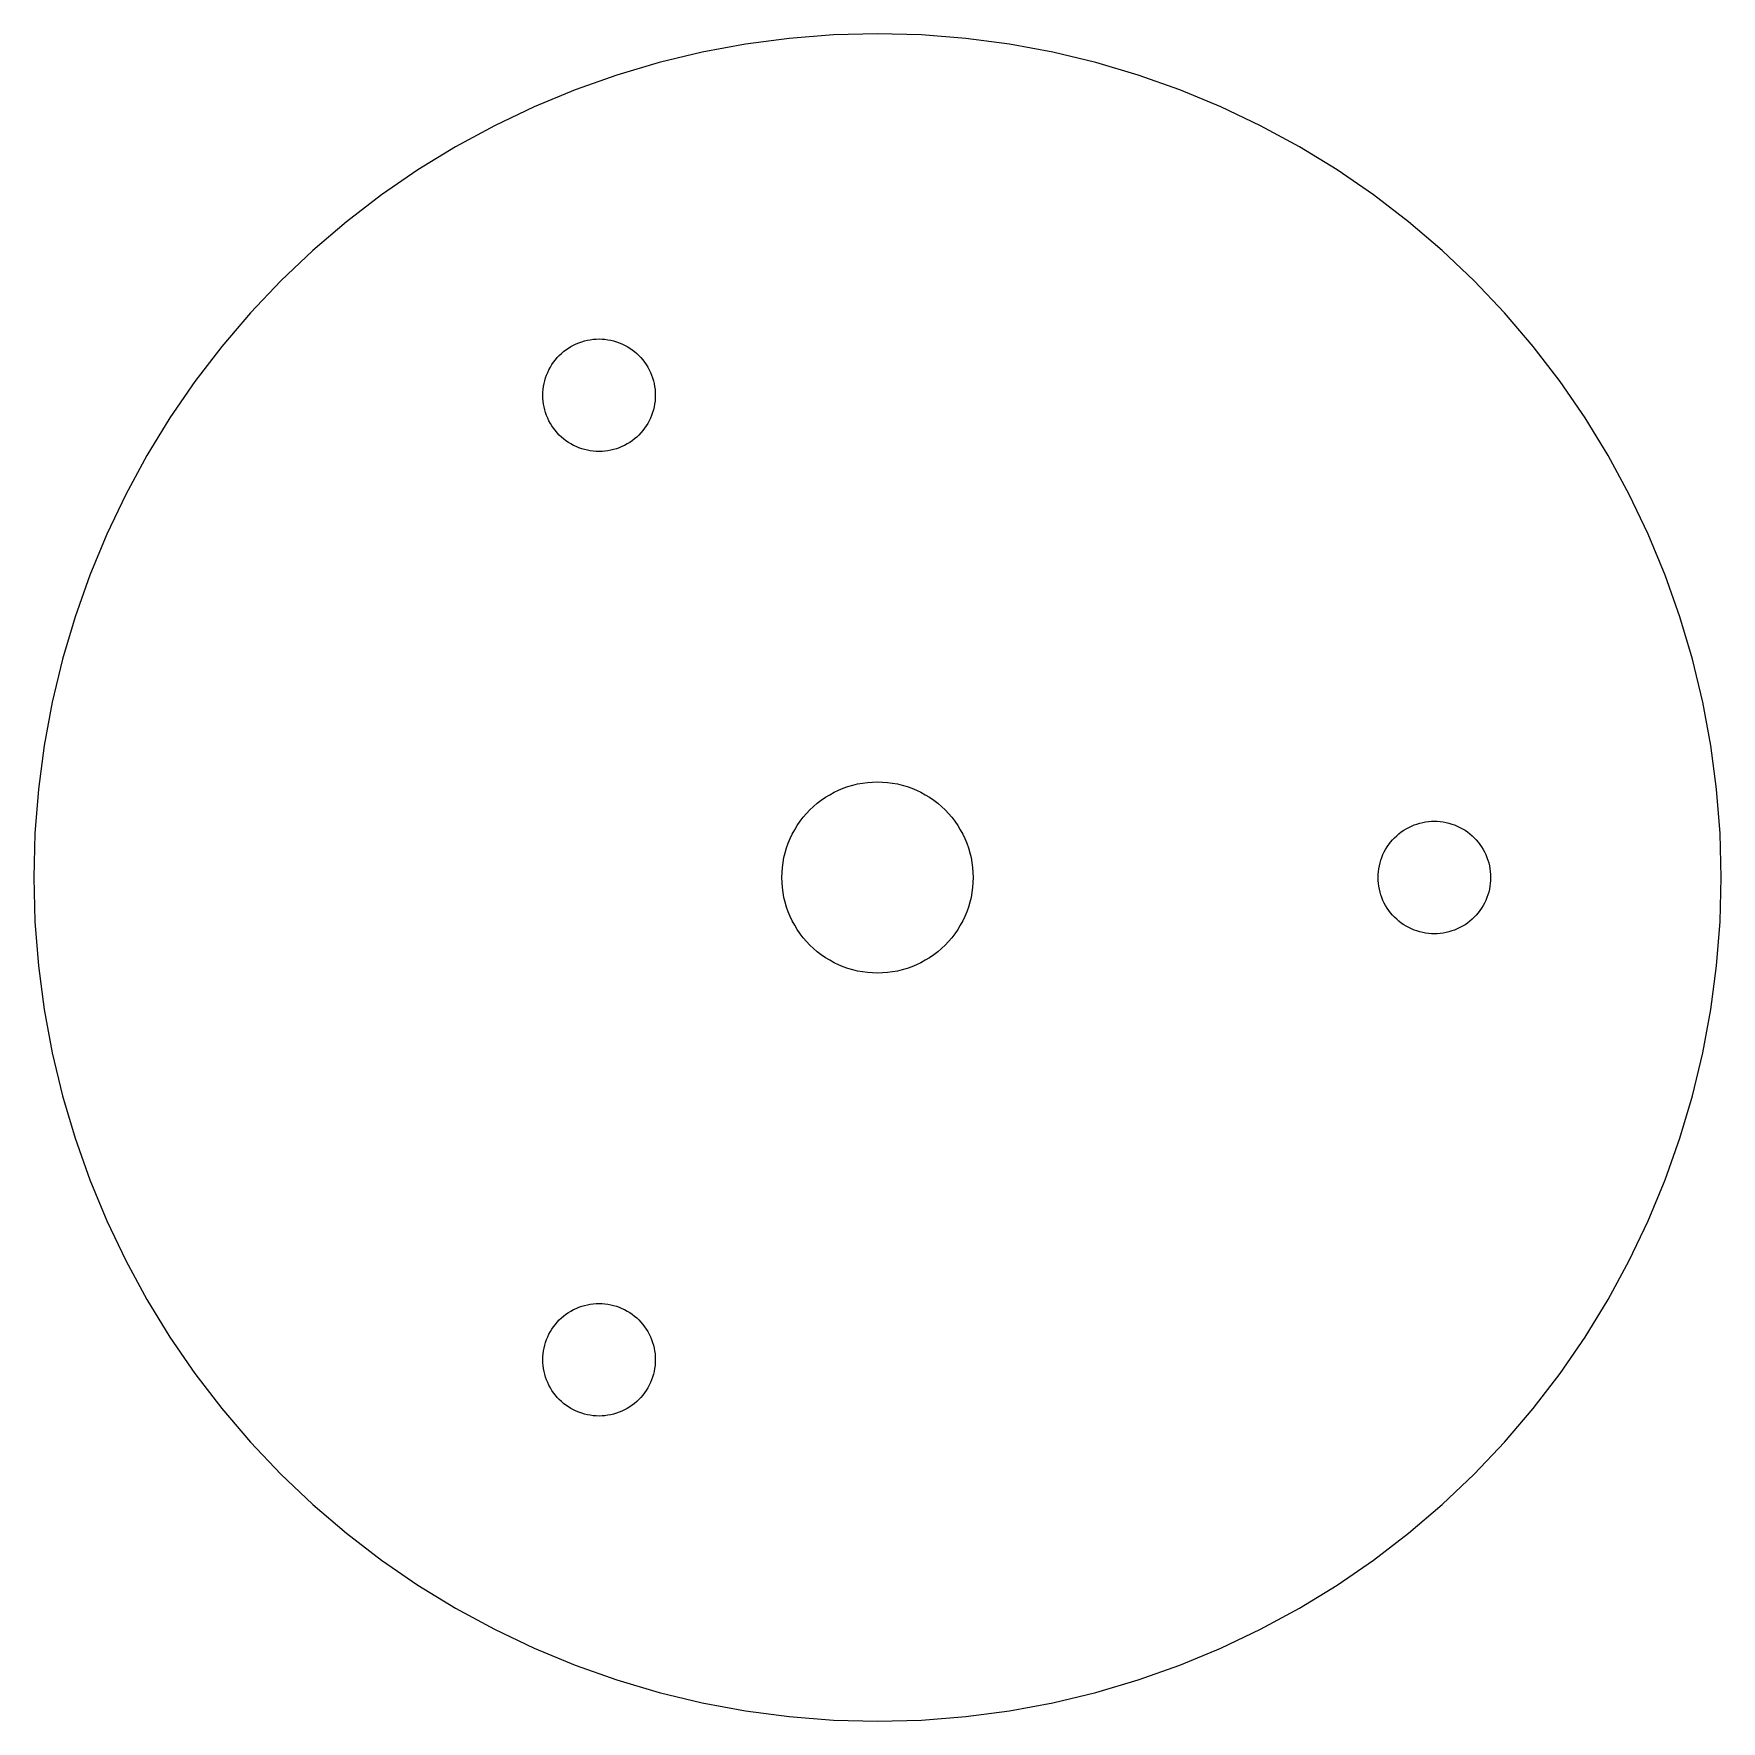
# Model space of a CAD drawing. Header units: metres. Extents: x -30 to 30, y -30 to 30.
import ezdxf

# ---------------------------------------------------------------- set-up
doc = ezdxf.new("R2010")
doc.units = ezdxf.units.M

msp = doc.modelspace()

# ---------------------------------------------------------------- linework, layer by layer
for p, q in [((0, 30), (-1.57007, 29.9589)), ((1.57007, 29.9589), (0, 30)), ((-4.69302, 29.6306), (-6.23734, 29.3444)), ((-3.13585, 29.8357), (-4.69302, 29.6306)), ((-1.57007, 29.9589), (-3.13585, 29.8357)), ((3.13585, 29.8357), (1.57007, 29.9589)), ((4.69302, 29.6306), (3.13585, 29.8357)), ((6.23734, 29.3444), (4.69302, 29.6306)), ((-7.76456, 28.9778), (-9.27051, 28.5317)), ((-6.23734, 29.3444), (-7.76456, 28.9778)), ((7.76456, 28.9778), (6.23734, 29.3444)), ((9.27051, 28.5317), (7.76456, 28.9778)), ((-9.27051, 28.5317), (-10.751, 28.0074)), ((10.751, 28.0074), (9.27051, 28.5317)), ((-10.751, 28.0074), (-12.2021, 27.4064)), ((12.2021, 27.4064), (10.751, 28.0074)), ((-12.2021, 27.4064), (-13.6197, 26.7302)), ((13.6197, 26.7302), (12.2021, 27.4064)), ((-13.6197, 26.7302), (-15, 25.9808)), ((15, 25.9808), (13.6197, 26.7302)), ((-15, 25.9808), (-16.3392, 25.1601)), ((16.3392, 25.1601), (15, 25.9808)), ((-16.3392, 25.1601), (-17.6336, 24.2705)), ((17.6336, 24.2705), (16.3392, 25.1601)), ((-17.6336, 24.2705), (-18.8796, 23.3144)), ((18.8796, 23.3144), (17.6336, 24.2705)), ((-18.8796, 23.3144), (-20.0739, 22.2943)), ((20.0739, 22.2943), (18.8796, 23.3144)), ((-20.0739, 22.2943), (-21.2132, 21.2132)), ((21.2132, 21.2132), (20.0739, 22.2943)), ((-21.2132, 21.2132), (-22.2943, 20.0739)), ((22.2943, 20.0739), (21.2132, 21.2132)), ((-22.2943, 20.0739), (-23.3144, 18.8796)), ((23.3144, 18.8796), (22.2943, 20.0739)), ((-23.3144, 18.8796), (-24.2705, 17.6336)), ((-11.3142, 18.5615), (-11.2383, 18.6336)), ((-11.2383, 18.6336), (-11.1586, 18.7016)), ((-11.1586, 18.7016), (-11.0756, 18.7653)), ((-11.0756, 18.7653), (-10.9893, 18.8246)), ((-10.9893, 18.8246), (-10.9, 18.8794)), ((-10.9, 18.8794), (-10.808, 18.9293)), ((-10.808, 18.9293), (-10.7135, 18.9744)), ((-10.7135, 18.9744), (-10.6167, 19.0145)), ((-10.6167, 19.0145), (-10.518, 19.0494)), ((-10.518, 19.0494), (-10.4176, 19.0792)), ((-10.4176, 19.0792), (-10.3158, 19.1036)), ((-10.3158, 19.1036), (-10.2129, 19.1227)), ((-10.2129, 19.1227), (-10.1091, 19.1363)), ((-10.1091, 19.1363), (-10.0047, 19.1446)), ((-10.0047, 19.1446), (-9.89999, 19.1473)), ((-9.89999, 19.1473), (-9.79532, 19.1446)), ((-9.79532, 19.1446), (-9.69093, 19.1363)), ((-9.69093, 19.1363), (-9.58713, 19.1227)), ((-9.58713, 19.1227), (-9.48418, 19.1036)), ((-9.48418, 19.1036), (-9.38235, 19.0792)), ((-9.38235, 19.0792), (-9.28197, 19.0494)), ((-9.28197, 19.0494), (-9.18326, 19.0145)), ((-9.18326, 19.0145), (-9.08652, 18.9744)), ((-9.08652, 18.9744), (-8.99202, 18.9293)), ((-8.99202, 18.9293), (-8.89999, 18.8794)), ((-8.89999, 18.8794), (-8.81071, 18.8246)), ((-8.81071, 18.8246), (-8.72443, 18.7653)), ((-8.72443, 18.7653), (-8.64136, 18.7016)), ((-8.64136, 18.7016), (-8.56174, 18.6336)), ((-8.56174, 18.6336), (-8.48578, 18.5615)), ((24.2705, 17.6336), (23.3144, 18.8796)), ((-11.7271, 17.9608), (-11.682, 18.0553)), ((-11.682, 18.0553), (-11.6321, 18.1473)), ((-11.6321, 18.1473), (-11.5773, 18.2366)), ((-11.5773, 18.2366), (-11.518, 18.3229)), ((-11.518, 18.3229), (-11.4543, 18.4059)), ((-11.4543, 18.4059), (-11.3863, 18.4856)), ((-11.3863, 18.4856), (-11.3142, 18.5615)), ((-8.48578, 18.5615), (-8.4137, 18.4856)), ((-8.4137, 18.4856), (-8.3457, 18.4059)), ((-8.3457, 18.4059), (-8.28197, 18.3229)), ((-8.28197, 18.3229), (-8.22266, 18.2366)), ((-8.22266, 18.2366), (-8.16794, 18.1473)), ((-8.16794, 18.1473), (-8.11798, 18.0553)), ((-8.11798, 18.0553), (-8.07291, 17.9608)), ((-24.2705, 17.6336), (-25.1601, 16.3392)), ((-11.889, 17.3564), (-11.8754, 17.4602)), ((-11.8754, 17.4602), (-11.8563, 17.5631)), ((-11.8563, 17.5631), (-11.8319, 17.6649)), ((-11.8319, 17.6649), (-11.8021, 17.7653)), ((-11.8021, 17.7653), (-11.7672, 17.864)), ((-11.7672, 17.864), (-11.7271, 17.9608)), ((-8.07291, 17.9608), (-8.03284, 17.864)), ((-8.03284, 17.864), (-7.99788, 17.7653)), ((-7.99788, 17.7653), (-7.96814, 17.6649)), ((-7.96814, 17.6649), (-7.9437, 17.5631)), ((-7.9437, 17.5631), (-7.92461, 17.4602)), ((-7.92461, 17.4602), (-7.91095, 17.3564)), ((25.1601, 16.3392), (24.2705, 17.6336)), ((-11.9, 17.1473), (-11.8973, 17.252)), ((-11.8973, 17.0426), (-11.9, 17.1473)), ((-11.8973, 17.252), (-11.889, 17.3564)), ((-11.889, 16.9382), (-11.8973, 17.0426)), ((-11.8754, 16.8344), (-11.889, 16.9382)), ((-11.8563, 16.7315), (-11.8754, 16.8344)), ((-7.92461, 16.8344), (-7.9437, 16.7315)), ((-7.91095, 16.9382), (-7.92461, 16.8344)), ((-7.91095, 17.3564), (-7.90273, 17.252)), ((-7.90273, 17.0426), (-7.91095, 16.9382)), ((-7.90273, 17.252), (-7.89999, 17.1473)), ((-7.89999, 17.1473), (-7.90273, 17.0426)), ((-25.1601, 16.3392), (-25.9808, 15)), ((-11.8319, 16.6297), (-11.8563, 16.7315)), ((-11.8021, 16.5293), (-11.8319, 16.6297)), ((-11.7672, 16.4306), (-11.8021, 16.5293)), ((-11.7271, 16.3338), (-11.7672, 16.4306)), ((-11.682, 16.2393), (-11.7271, 16.3338)), ((-11.6321, 16.1473), (-11.682, 16.2393)), ((-8.11798, 16.2393), (-8.16794, 16.1473)), ((-8.07291, 16.3338), (-8.11798, 16.2393)), ((-8.03284, 16.4306), (-8.07291, 16.3338)), ((-7.99788, 16.5293), (-8.03284, 16.4306)), ((-7.96814, 16.6297), (-7.99788, 16.5293)), ((-7.9437, 16.7315), (-7.96814, 16.6297)), ((25.9808, 15), (25.1601, 16.3392)), ((-11.5773, 16.058), (-11.6321, 16.1473)), ((-11.518, 15.9717), (-11.5773, 16.058)), ((-11.4543, 15.8887), (-11.518, 15.9717)), ((-11.3863, 15.809), (-11.4543, 15.8887)), ((-11.3142, 15.7331), (-11.3863, 15.809)), ((-11.2383, 15.661), (-11.3142, 15.7331)), ((-11.1586, 15.593), (-11.2383, 15.661)), ((-8.56174, 15.661), (-8.64136, 15.593)), ((-8.48578, 15.7331), (-8.56174, 15.661)), ((-8.4137, 15.809), (-8.48578, 15.7331)), ((-8.3457, 15.8887), (-8.4137, 15.809)), ((-8.28197, 15.9717), (-8.3457, 15.8887)), ((-8.22266, 16.058), (-8.28197, 15.9717)), ((-8.16794, 16.1473), (-8.22266, 16.058)), ((-25.9808, 15), (-26.7302, 13.6197)), ((-11.0756, 15.5293), (-11.1586, 15.593)), ((-10.9893, 15.47), (-11.0756, 15.5293)), ((-10.9, 15.4153), (-10.9893, 15.47)), ((-10.808, 15.3653), (-10.9, 15.4153)), ((-10.7135, 15.3202), (-10.808, 15.3653)), ((-10.6167, 15.2801), (-10.7135, 15.3202)), ((-10.518, 15.2452), (-10.6167, 15.2801)), ((-10.4176, 15.2155), (-10.518, 15.2452)), ((-10.3158, 15.191), (-10.4176, 15.2155)), ((-10.2129, 15.1719), (-10.3158, 15.191)), ((-10.1091, 15.1583), (-10.2129, 15.1719)), ((-10.0047, 15.15), (-10.1091, 15.1583)), ((-9.89999, 15.1473), (-10.0047, 15.15)), ((-9.79532, 15.15), (-9.89999, 15.1473)), ((-9.69093, 15.1583), (-9.79532, 15.15)), ((-9.58713, 15.1719), (-9.69093, 15.1583)), ((-9.48418, 15.191), (-9.58713, 15.1719)), ((-9.38235, 15.2155), (-9.48418, 15.191)), ((-9.28197, 15.2452), (-9.38235, 15.2155)), ((-9.18326, 15.2801), (-9.28197, 15.2452)), ((-9.08652, 15.3202), (-9.18326, 15.2801)), ((-8.99202, 15.3653), (-9.08652, 15.3202)), ((-8.89999, 15.4153), (-8.99202, 15.3653)), ((-8.81071, 15.47), (-8.89999, 15.4153)), ((-8.72443, 15.5293), (-8.81071, 15.47)), ((-8.64136, 15.593), (-8.72443, 15.5293)), ((26.7302, 13.6197), (25.9808, 15)), ((-26.7302, 13.6197), (-27.4064, 12.2021)), ((27.4064, 12.2021), (26.7302, 13.6197)), ((-27.4064, 12.2021), (-28.0074, 10.751)), ((28.0074, 10.751), (27.4064, 12.2021)), ((-28.0074, 10.751), (-28.5317, 9.27051)), ((28.5317, 9.27051), (28.0074, 10.751)), ((-28.5317, 9.27051), (-28.9778, 7.76456)), ((28.9778, 7.76456), (28.5317, 9.27051)), ((-28.9778, 7.76456), (-29.3444, 6.23734)), ((29.3444, 6.23734), (28.9778, 7.76456)), ((-29.3444, 6.23734), (-29.6306, 4.69302)), ((29.6306, 4.69302), (29.3444, 6.23734)), ((-29.6306, 4.69302), (-29.8357, 3.13585)), ((29.8357, 3.13585), (29.6306, 4.69302)), ((-29.8357, 3.13585), (-29.9589, 1.57007)), ((-1.7, 2.94449), (-1.54356, 3.02942)), ((-1.54356, 3.02942), (-1.38289, 3.10605)), ((-1.38289, 3.10605), (-1.21844, 3.17416)), ((-1.21844, 3.17416), (-1.05066, 3.23358)), ((-1.05066, 3.23358), (-0.879974, 3.28415)), ((-0.879974, 3.28415), (-0.706894, 3.3257)), ((-0.706894, 3.3257), (-0.531876, 3.35814)), ((-0.531876, 3.35814), (-0.355392, 3.38136)), ((-0.355392, 3.38136), (-0.177933, 3.39534)), ((-0.177933, 3.39534), (0, 3.39999)), ((0, 3.39999), (0.177933, 3.39534)), ((0.177933, 3.39534), (0.355392, 3.38136)), ((0.355392, 3.38136), (0.531876, 3.35814)), ((0.531876, 3.35814), (0.706894, 3.3257)), ((0.706894, 3.3257), (0.879974, 3.28415)), ((0.879974, 3.28415), (1.05066, 3.23358)), ((1.05066, 3.23358), (1.21844, 3.17416)), ((1.21844, 3.17416), (1.38289, 3.10605)), ((1.38289, 3.10605), (1.54356, 3.02942)), ((1.54356, 3.02942), (1.7, 2.94449)), ((29.9589, 1.57007), (29.8357, 3.13585)), ((-2.52669, 2.27504), (-2.40416, 2.40416)), ((-2.40416, 2.40416), (-2.27504, 2.52669)), ((-2.27504, 2.52669), (-2.13968, 2.64229)), ((-2.13968, 2.64229), (-1.99846, 2.75066)), ((-1.99846, 2.75066), (-1.85176, 2.85147)), ((-1.85176, 2.85147), (-1.7, 2.94449)), ((1.7, 2.94449), (1.85176, 2.85147)), ((1.85176, 2.85147), (1.99846, 2.75066)), ((1.99846, 2.75066), (2.13968, 2.64229)), ((2.13968, 2.64229), (2.27504, 2.52669)), ((2.27504, 2.52669), (2.40416, 2.40416)), ((2.40416, 2.40416), (2.52669, 2.27504)), ((-2.94449, 1.7), (-2.85147, 1.85176)), ((-2.85147, 1.85176), (-2.75066, 1.99846)), ((-2.75066, 1.99846), (-2.64229, 2.13968)), ((-2.64229, 2.13968), (-2.52669, 2.27504)), ((2.52669, 2.27504), (2.64229, 2.13968)), ((2.64229, 2.13968), (2.75066, 1.99846)), ((2.75066, 1.99846), (2.85147, 1.85176)), ((2.85147, 1.85176), (2.94449, 1.7)), ((18.892, 1.782), (18.9865, 1.82709)), ((18.9865, 1.82709), (19.0833, 1.86716)), ((19.0833, 1.86716), (19.182, 1.9021)), ((19.182, 1.9021), (19.2824, 1.93184)), ((19.2824, 1.93184), (19.3842, 1.9563)), ((19.3842, 1.9563), (19.4871, 1.97537)), ((19.4871, 1.97537), (19.5909, 1.98903)), ((19.5909, 1.98903), (19.6953, 1.99725)), ((19.6953, 1.99725), (19.8, 2)), ((19.8, 2), (19.9047, 1.99725)), ((19.9047, 1.99725), (20.0091, 1.98903)), ((20.0091, 1.98903), (20.1129, 1.97537)), ((20.1129, 1.97537), (20.2158, 1.9563)), ((20.2158, 1.9563), (20.3176, 1.93184)), ((20.3176, 1.93184), (20.418, 1.9021)), ((20.418, 1.9021), (20.5167, 1.86716)), ((20.5167, 1.86716), (20.6135, 1.82709)), ((20.6135, 1.82709), (20.708, 1.782)), ((-29.9589, 1.57007), (-30, 0)), ((-3.23358, 1.05066), (-3.17416, 1.21844)), ((-3.17416, 1.21844), (-3.10605, 1.38289)), ((-3.10605, 1.38289), (-3.02942, 1.54356)), ((-3.02942, 1.54356), (-2.94449, 1.7)), ((2.94449, 1.7), (3.02942, 1.54356)), ((3.02942, 1.54356), (3.10605, 1.38289)), ((3.10605, 1.38289), (3.17416, 1.21844)), ((3.17416, 1.21844), (3.23358, 1.05066)), ((18.182, 1.17557), (18.2457, 1.25864)), ((18.2457, 1.25864), (18.3137, 1.33826)), ((18.3137, 1.33826), (18.3858, 1.4142)), ((18.3858, 1.4142), (18.4617, 1.48628)), ((18.4617, 1.48628), (18.5414, 1.55428)), ((18.5414, 1.55428), (18.6244, 1.61803)), ((18.6244, 1.61803), (18.7107, 1.67734)), ((18.7107, 1.67734), (18.8, 1.73204)), ((18.8, 1.73204), (18.892, 1.782)), ((20.708, 1.782), (20.8, 1.73204)), ((20.8, 1.73204), (20.8893, 1.67734)), ((20.8893, 1.67734), (20.9756, 1.61803)), ((20.9756, 1.61803), (21.0586, 1.55428)), ((21.0586, 1.55428), (21.1383, 1.48628)), ((21.1383, 1.48628), (21.2142, 1.4142)), ((21.2142, 1.4142), (21.2863, 1.33826)), ((21.2863, 1.33826), (21.3543, 1.25864)), ((21.3543, 1.25864), (21.418, 1.17557)), ((30, 0), (29.9589, 1.57007)), ((-3.35814, 0.531876), (-3.3257, 0.706894)), ((-3.3257, 0.706894), (-3.28415, 0.879974)), ((-3.28415, 0.879974), (-3.23358, 1.05066)), ((3.23358, 1.05066), (3.28415, 0.879974)), ((3.28415, 0.879974), (3.3257, 0.706894)), ((3.3257, 0.706894), (3.35814, 0.531876)), ((17.8681, 0.517624), (17.8979, 0.618027)), ((17.8979, 0.618027), (17.9328, 0.716736)), ((17.9328, 0.716736), (17.9729, 0.813461)), ((17.9729, 0.813461), (18.018, 0.907974)), ((18.018, 0.907974), (18.0679, 1)), ((18.0679, 1), (18.1227, 1.08928)), ((18.1227, 1.08928), (18.182, 1.17557)), ((21.418, 1.17557), (21.4773, 1.08928)), ((21.4773, 1.08928), (21.5321, 1)), ((21.5321, 1), (21.582, 0.907974)), ((21.582, 0.907974), (21.6271, 0.813461)), ((21.6271, 0.813461), (21.6672, 0.716736)), ((21.6672, 0.716736), (21.7021, 0.618027)), ((21.7021, 0.618027), (21.7319, 0.517624)), ((-30, 0), (-29.9589, -1.57007)), ((-3.39999, 0), (-3.39534, 0.177933)), ((-3.39534, -0.177933), (-3.39999, 0)), ((-3.39534, 0.177933), (-3.38136, 0.355392)), ((-3.38136, 0.355392), (-3.35814, 0.531876)), ((3.35814, 0.531876), (3.38136, 0.355392)), ((3.38136, 0.355392), (3.39534, 0.177933)), ((3.39534, 0.177933), (3.39999, 0)), ((3.39999, 0), (3.39534, -0.177933)), ((17.8, 0), (17.8027, 0.10466)), ((17.8027, -0.10466), (17.8, 0)), ((17.8027, 0.10466), (17.811, 0.209045)), ((17.811, 0.209045), (17.8246, 0.312866)), ((17.8246, 0.312866), (17.8437, 0.415817)), ((17.8437, 0.415817), (17.8681, 0.517624)), ((21.7319, 0.517624), (21.7563, 0.415817)), ((21.7563, 0.415817), (21.7754, 0.312866)), ((21.7754, 0.312866), (21.789, 0.209045)), ((21.789, 0.209045), (21.7973, 0.10466)), ((21.7973, 0.10466), (21.8, 0)), ((21.8, 0), (21.7973, -0.10466)), ((29.9589, -1.57007), (30, 0)), ((-3.38136, -0.355392), (-3.39534, -0.177933)), ((-3.35814, -0.531876), (-3.38136, -0.355392)), ((-3.3257, -0.706894), (-3.35814, -0.531876)), ((3.35814, -0.531876), (3.3257, -0.706894)), ((3.38136, -0.355392), (3.35814, -0.531876)), ((3.39534, -0.177933), (3.38136, -0.355392)), ((17.811, -0.209045), (17.8027, -0.10466)), ((17.8246, -0.312866), (17.811, -0.209045)), ((17.8437, -0.415817), (17.8246, -0.312866)), ((17.8681, -0.517624), (17.8437, -0.415817)), ((17.8979, -0.618027), (17.8681, -0.517624)), ((21.7319, -0.517624), (21.7021, -0.618027)), ((21.7563, -0.415817), (21.7319, -0.517624)), ((21.7754, -0.312866), (21.7563, -0.415817)), ((21.789, -0.209045), (21.7754, -0.312866)), ((21.7973, -0.10466), (21.789, -0.209045)), ((-3.28415, -0.879974), (-3.3257, -0.706894)), ((-3.23358, -1.05066), (-3.28415, -0.879974)), ((-3.17416, -1.21844), (-3.23358, -1.05066)), ((3.23358, -1.05066), (3.17416, -1.21844)), ((3.28415, -0.879974), (3.23358, -1.05066)), ((3.3257, -0.706894), (3.28415, -0.879974)), ((17.9328, -0.716736), (17.8979, -0.618027)), ((17.9729, -0.813461), (17.9328, -0.716736)), ((18.018, -0.907974), (17.9729, -0.813461)), ((18.0679, -1), (18.018, -0.907974)), ((18.1227, -1.08928), (18.0679, -1)), ((18.182, -1.17557), (18.1227, -1.08928)), ((18.2457, -1.25864), (18.182, -1.17557)), ((21.418, -1.17557), (21.3543, -1.25864)), ((21.4773, -1.08928), (21.418, -1.17557)), ((21.5321, -1), (21.4773, -1.08928)), ((21.582, -0.907974), (21.5321, -1)), ((21.6271, -0.813461), (21.582, -0.907974)), ((21.6672, -0.716736), (21.6271, -0.813461)), ((21.7021, -0.618027), (21.6672, -0.716736)), ((-29.9589, -1.57007), (-29.8357, -3.13585)), ((-3.10605, -1.38289), (-3.17416, -1.21844)), ((-3.02942, -1.54356), (-3.10605, -1.38289)), ((-2.94449, -1.7), (-3.02942, -1.54356)), ((-2.85147, -1.85176), (-2.94449, -1.7)), ((2.94449, -1.7), (2.85147, -1.85176)), ((3.02942, -1.54356), (2.94449, -1.7)), ((3.10605, -1.38289), (3.02942, -1.54356)), ((3.17416, -1.21844), (3.10605, -1.38289)), ((18.3137, -1.33826), (18.2457, -1.25864)), ((18.3858, -1.4142), (18.3137, -1.33826)), ((18.4617, -1.48628), (18.3858, -1.4142)), ((18.5414, -1.55428), (18.4617, -1.48628)), ((18.6244, -1.61803), (18.5414, -1.55428)), ((18.7107, -1.67734), (18.6244, -1.61803)), ((18.8, -1.73204), (18.7107, -1.67734)), ((18.892, -1.782), (18.8, -1.73204)), ((18.9865, -1.82709), (18.892, -1.782)), ((20.708, -1.782), (20.6135, -1.82709)), ((20.8, -1.73204), (20.708, -1.782)), ((20.8893, -1.67734), (20.8, -1.73204)), ((20.9756, -1.61803), (20.8893, -1.67734)), ((21.0586, -1.55428), (20.9756, -1.61803)), ((21.1383, -1.48628), (21.0586, -1.55428)), ((21.2142, -1.4142), (21.1383, -1.48628)), ((21.2863, -1.33826), (21.2142, -1.4142)), ((21.3543, -1.25864), (21.2863, -1.33826)), ((29.8357, -3.13585), (29.9589, -1.57007)), ((-2.75066, -1.99846), (-2.85147, -1.85176)), ((-2.64229, -2.13968), (-2.75066, -1.99846)), ((-2.52669, -2.27504), (-2.64229, -2.13968)), ((-2.40416, -2.40416), (-2.52669, -2.27504)), ((2.52669, -2.27504), (2.40416, -2.40416)), ((2.64229, -2.13968), (2.52669, -2.27504)), ((2.75066, -1.99846), (2.64229, -2.13968)), ((2.85147, -1.85176), (2.75066, -1.99846)), ((19.0833, -1.86716), (18.9865, -1.82709)), ((19.182, -1.9021), (19.0833, -1.86716)), ((19.2824, -1.93184), (19.182, -1.9021)), ((19.3842, -1.9563), (19.2824, -1.93184)), ((19.4871, -1.97537), (19.3842, -1.9563)), ((19.5909, -1.98903), (19.4871, -1.97537)), ((19.6953, -1.99725), (19.5909, -1.98903)), ((19.8, -2), (19.6953, -1.99725)), ((19.9047, -1.99725), (19.8, -2)), ((20.0091, -1.98903), (19.9047, -1.99725)), ((20.1129, -1.97537), (20.0091, -1.98903)), ((20.2158, -1.9563), (20.1129, -1.97537)), ((20.3176, -1.93184), (20.2158, -1.9563)), ((20.418, -1.9021), (20.3176, -1.93184)), ((20.5167, -1.86716), (20.418, -1.9021)), ((20.6135, -1.82709), (20.5167, -1.86716)), ((-2.27504, -2.52669), (-2.40416, -2.40416)), ((-2.13968, -2.64229), (-2.27504, -2.52669)), ((-1.99846, -2.75066), (-2.13968, -2.64229)), ((-1.85176, -2.85147), (-1.99846, -2.75066)), ((-1.7, -2.94449), (-1.85176, -2.85147)), ((-1.54356, -3.02942), (-1.7, -2.94449)), ((1.7, -2.94449), (1.54356, -3.02942)), ((1.85176, -2.85147), (1.7, -2.94449)), ((1.99846, -2.75066), (1.85176, -2.85147)), ((2.13968, -2.64229), (1.99846, -2.75066)), ((2.27504, -2.52669), (2.13968, -2.64229)), ((2.40416, -2.40416), (2.27504, -2.52669)), ((-29.8357, -3.13585), (-29.6306, -4.69302)), ((-1.38289, -3.10605), (-1.54356, -3.02942)), ((-1.21844, -3.17416), (-1.38289, -3.10605)), ((-1.05066, -3.23358), (-1.21844, -3.17416)), ((-0.879974, -3.28415), (-1.05066, -3.23358)), ((-0.706894, -3.3257), (-0.879974, -3.28415)), ((-0.531876, -3.35814), (-0.706894, -3.3257)), ((-0.355392, -3.38136), (-0.531876, -3.35814)), ((-0.177933, -3.39534), (-0.355392, -3.38136)), ((0, -3.39999), (-0.177933, -3.39534)), ((0.177933, -3.39534), (0, -3.39999)), ((0.355392, -3.38136), (0.177933, -3.39534)), ((0.531876, -3.35814), (0.355392, -3.38136)), ((0.706894, -3.3257), (0.531876, -3.35814)), ((0.879974, -3.28415), (0.706894, -3.3257)), ((1.05066, -3.23358), (0.879974, -3.28415)), ((1.21844, -3.17416), (1.05066, -3.23358)), ((1.38289, -3.10605), (1.21844, -3.17416)), ((1.54356, -3.02942), (1.38289, -3.10605)), ((29.6306, -4.69302), (29.8357, -3.13585)), ((-29.6306, -4.69302), (-29.3444, -6.23734)), ((29.3444, -6.23734), (29.6306, -4.69302)), ((-29.3444, -6.23734), (-28.9778, -7.76456)), ((28.9778, -7.76456), (29.3444, -6.23734)), ((-28.9778, -7.76456), (-28.5317, -9.27051)), ((28.5317, -9.27051), (28.9778, -7.76456)), ((-28.5317, -9.27051), (-28.0074, -10.751)), ((28.0074, -10.751), (28.5317, -9.27051)), ((-28.0074, -10.751), (-27.4064, -12.2021)), ((27.4064, -12.2021), (28.0074, -10.751)), ((-27.4064, -12.2021), (-26.7302, -13.6197)), ((26.7302, -13.6197), (27.4064, -12.2021)), ((-26.7302, -13.6197), (-25.9808, -15)), ((25.9808, -15), (26.7302, -13.6197)), ((-25.9808, -15), (-25.1601, -16.3392)), ((25.1601, -16.3392), (25.9808, -15)), ((-11.2383, -15.661), (-11.1586, -15.593)), ((-11.1586, -15.593), (-11.0756, -15.5293)), ((-11.0756, -15.5293), (-10.9893, -15.47)), ((-10.9893, -15.47), (-10.9, -15.4153)), ((-10.9, -15.4153), (-10.808, -15.3653)), ((-10.808, -15.3653), (-10.7135, -15.3202)), ((-10.7135, -15.3202), (-10.6167, -15.2801)), ((-10.6167, -15.2801), (-10.518, -15.2452)), ((-10.518, -15.2452), (-10.4176, -15.2155)), ((-10.4176, -15.2155), (-10.3158, -15.191)), ((-10.3158, -15.191), (-10.2129, -15.1719)), ((-10.2129, -15.1719), (-10.1091, -15.1583)), ((-10.1091, -15.1583), (-10.0047, -15.15)), ((-10.0047, -15.15), (-9.89999, -15.1473)), ((-9.89999, -15.1473), (-9.79532, -15.15)), ((-9.79532, -15.15), (-9.69093, -15.1583)), ((-9.69093, -15.1583), (-9.58713, -15.1719)), ((-9.58713, -15.1719), (-9.48418, -15.191)), ((-9.48418, -15.191), (-9.38235, -15.2155)), ((-9.38235, -15.2155), (-9.28197, -15.2452)), ((-9.28197, -15.2452), (-9.18326, -15.2801)), ((-9.18326, -15.2801), (-9.08652, -15.3202)), ((-9.08652, -15.3202), (-8.99202, -15.3653)), ((-8.99202, -15.3653), (-8.89999, -15.4153)), ((-8.89999, -15.4153), (-8.81071, -15.47)), ((-8.81071, -15.47), (-8.72443, -15.5293)), ((-8.72443, -15.5293), (-8.64136, -15.593)), ((-8.64136, -15.593), (-8.56174, -15.661)), ((-11.682, -16.2393), (-11.6321, -16.1473)), ((-11.6321, -16.1473), (-11.5773, -16.058)), ((-11.5773, -16.058), (-11.518, -15.9717)), ((-11.518, -15.9717), (-11.4543, -15.8887)), ((-11.4543, -15.8887), (-11.3863, -15.809)), ((-11.3863, -15.809), (-11.3142, -15.7331)), ((-11.3142, -15.7331), (-11.2383, -15.661)), ((-8.56174, -15.661), (-8.48578, -15.7331)), ((-8.48578, -15.7331), (-8.4137, -15.809)), ((-8.4137, -15.809), (-8.3457, -15.8887)), ((-8.3457, -15.8887), (-8.28197, -15.9717)), ((-8.28197, -15.9717), (-8.22266, -16.058)), ((-8.22266, -16.058), (-8.16794, -16.1473)), ((-8.16794, -16.1473), (-8.11798, -16.2393)), ((-25.1601, -16.3392), (-24.2705, -17.6336)), ((-11.8754, -16.8344), (-11.8563, -16.7315)), ((-11.8563, -16.7315), (-11.8319, -16.6297)), ((-11.8319, -16.6297), (-11.8021, -16.5293)), ((-11.8021, -16.5293), (-11.7672, -16.4306)), ((-11.7672, -16.4306), (-11.7271, -16.3338)), ((-11.7271, -16.3338), (-11.682, -16.2393)), ((-8.11798, -16.2393), (-8.07291, -16.3338)), ((-8.07291, -16.3338), (-8.03284, -16.4306)), ((-8.03284, -16.4306), (-7.99788, -16.5293)), ((-7.99788, -16.5293), (-7.96814, -16.6297)), ((-7.96814, -16.6297), (-7.9437, -16.7315)), ((-7.9437, -16.7315), (-7.92461, -16.8344)), ((24.2705, -17.6336), (25.1601, -16.3392)), ((-11.9, -17.1473), (-11.8973, -17.0426)), ((-11.8973, -17.252), (-11.9, -17.1473)), ((-11.8973, -17.0426), (-11.889, -16.9382)), ((-11.889, -17.3564), (-11.8973, -17.252)), ((-11.889, -16.9382), (-11.8754, -16.8344)), ((-11.8754, -17.4602), (-11.889, -17.3564)), ((-7.92461, -16.8344), (-7.91095, -16.9382)), ((-7.91095, -17.3564), (-7.92461, -17.4602)), ((-7.91095, -16.9382), (-7.90273, -17.0426)), ((-7.90273, -17.252), (-7.91095, -17.3564)), ((-7.90273, -17.0426), (-7.89999, -17.1473)), ((-7.89999, -17.1473), (-7.90273, -17.252)), ((-24.2705, -17.6336), (-23.3144, -18.8796)), ((-11.8563, -17.5631), (-11.8754, -17.4602)), ((-11.8319, -17.6649), (-11.8563, -17.5631)), ((-11.8021, -17.7653), (-11.8319, -17.6649)), ((-11.7672, -17.864), (-11.8021, -17.7653)), ((-11.7271, -17.9608), (-11.7672, -17.864)), ((-11.682, -18.0553), (-11.7271, -17.9608)), ((-8.07291, -17.9608), (-8.11798, -18.0553)), ((-8.03284, -17.864), (-8.07291, -17.9608)), ((-7.99788, -17.7653), (-8.03284, -17.864)), ((-7.96814, -17.6649), (-7.99788, -17.7653)), ((-7.9437, -17.5631), (-7.96814, -17.6649)), ((-7.92461, -17.4602), (-7.9437, -17.5631)), ((23.3144, -18.8796), (24.2705, -17.6336)), ((-11.6321, -18.1473), (-11.682, -18.0553)), ((-11.5773, -18.2366), (-11.6321, -18.1473)), ((-11.518, -18.3229), (-11.5773, -18.2366)), ((-11.4543, -18.4059), (-11.518, -18.3229)), ((-11.3863, -18.4856), (-11.4543, -18.4059)), ((-11.3142, -18.5615), (-11.3863, -18.4856)), ((-11.2383, -18.6336), (-11.3142, -18.5615)), ((-8.48578, -18.5615), (-8.56174, -18.6336)), ((-8.4137, -18.4856), (-8.48578, -18.5615)), ((-8.3457, -18.4059), (-8.4137, -18.4856)), ((-8.28197, -18.3229), (-8.3457, -18.4059)), ((-8.22266, -18.2366), (-8.28197, -18.3229)), ((-8.16794, -18.1473), (-8.22266, -18.2366)), ((-8.11798, -18.0553), (-8.16794, -18.1473)), ((-23.3144, -18.8796), (-22.2943, -20.0739)), ((-11.1586, -18.7016), (-11.2383, -18.6336)), ((-11.0756, -18.7653), (-11.1586, -18.7016)), ((-10.9893, -18.8246), (-11.0756, -18.7653)), ((-10.9, -18.8794), (-10.9893, -18.8246)), ((-10.808, -18.9293), (-10.9, -18.8794)), ((-10.7135, -18.9744), (-10.808, -18.9293)), ((-10.6167, -19.0145), (-10.7135, -18.9744)), ((-10.518, -19.0494), (-10.6167, -19.0145)), ((-10.4176, -19.0792), (-10.518, -19.0494)), ((-10.3158, -19.1036), (-10.4176, -19.0792)), ((-10.2129, -19.1227), (-10.3158, -19.1036)), ((-10.1091, -19.1363), (-10.2129, -19.1227)), ((-10.0047, -19.1446), (-10.1091, -19.1363)), ((-9.89999, -19.1473), (-10.0047, -19.1446)), ((-9.79532, -19.1446), (-9.89999, -19.1473)), ((-9.69093, -19.1363), (-9.79532, -19.1446)), ((-9.58713, -19.1227), (-9.69093, -19.1363)), ((-9.48418, -19.1036), (-9.58713, -19.1227)), ((-9.38235, -19.0792), (-9.48418, -19.1036)), ((-9.28197, -19.0494), (-9.38235, -19.0792)), ((-9.18326, -19.0145), (-9.28197, -19.0494)), ((-9.08652, -18.9744), (-9.18326, -19.0145)), ((-8.99202, -18.9293), (-9.08652, -18.9744)), ((-8.89999, -18.8794), (-8.99202, -18.9293)), ((-8.81071, -18.8246), (-8.89999, -18.8794)), ((-8.72443, -18.7653), (-8.81071, -18.8246)), ((-8.64136, -18.7016), (-8.72443, -18.7653)), ((-8.56174, -18.6336), (-8.64136, -18.7016)), ((22.2943, -20.0739), (23.3144, -18.8796)), ((-22.2943, -20.0739), (-21.2132, -21.2132)), ((21.2132, -21.2132), (22.2943, -20.0739)), ((-21.2132, -21.2132), (-20.0739, -22.2943)), ((20.0739, -22.2943), (21.2132, -21.2132)), ((-20.0739, -22.2943), (-18.8796, -23.3144)), ((18.8796, -23.3144), (20.0739, -22.2943)), ((-18.8796, -23.3144), (-17.6336, -24.2705)), ((17.6336, -24.2705), (18.8796, -23.3144)), ((-17.6336, -24.2705), (-16.3392, -25.1601)), ((16.3392, -25.1601), (17.6336, -24.2705)), ((-16.3392, -25.1601), (-15, -25.9808)), ((15, -25.9808), (16.3392, -25.1601)), ((-15, -25.9808), (-13.6197, -26.7302)), ((13.6197, -26.7302), (15, -25.9808)), ((-13.6197, -26.7302), (-12.2021, -27.4064)), ((12.2021, -27.4064), (13.6197, -26.7302)), ((-12.2021, -27.4064), (-10.751, -28.0074)), ((10.751, -28.0074), (12.2021, -27.4064)), ((-10.751, -28.0074), (-9.27051, -28.5317)), ((9.27051, -28.5317), (10.751, -28.0074)), ((-9.27051, -28.5317), (-7.76456, -28.9778)), ((7.76456, -28.9778), (9.27051, -28.5317)), ((-7.76456, -28.9778), (-6.23734, -29.3444)), ((-6.23734, -29.3444), (-4.69302, -29.6306)), ((4.69302, -29.6306), (6.23734, -29.3444)), ((6.23734, -29.3444), (7.76456, -28.9778)), ((-4.69302, -29.6306), (-3.13585, -29.8357)), ((-3.13585, -29.8357), (-1.57007, -29.9589)), ((-1.57007, -29.9589), (0, -30)), ((0, -30), (1.57007, -29.9589)), ((1.57007, -29.9589), (3.13585, -29.8357)), ((3.13585, -29.8357), (4.69302, -29.6306))]:
    msp.add_line(p, q)

doc.saveas('drawing.dxf')
